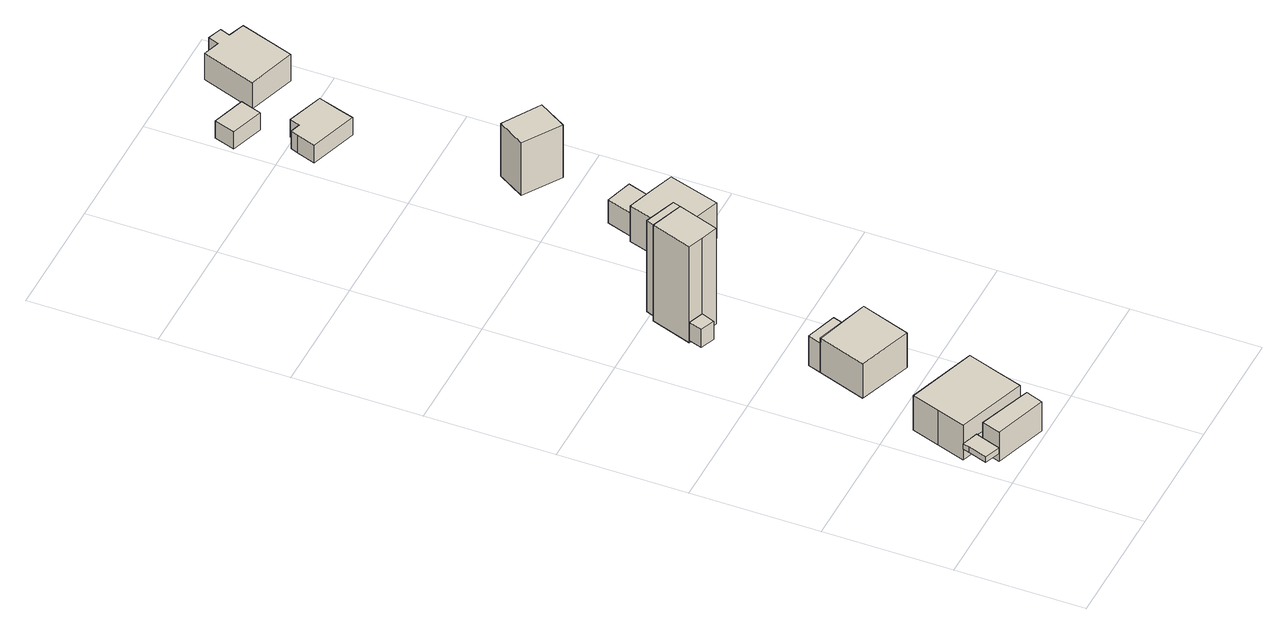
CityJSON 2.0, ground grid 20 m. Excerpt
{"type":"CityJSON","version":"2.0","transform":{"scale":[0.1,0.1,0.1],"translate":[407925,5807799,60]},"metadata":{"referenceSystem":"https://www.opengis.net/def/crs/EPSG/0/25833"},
"CityObjects":{
"building1":{"type":"Building","attributes":{"Gemeindeschluessel":"11000009","BezugspunktDach":"2200","function":"51009_1610","measuredHeight":0.981,"storeysAboveGround":0},"address":[{"country":"Germany","locality":"Berlin"}],"geometry":[{"type":"Solid","lod":"1","boundaries":[[[[0,1,2,3,4,5]],[[6,7,8,9,10,11]],[[6,11,5,4]],[[7,6,4,3]],[[8,7,3,2]],[[9,8,2,1]],[[10,9,1,0]],[[11,10,0,5]]]]}]},
"building2":{"type":"Building","attributes":{"Gemeindeschluessel":"11000009","BezugspunktDach":"2200","function":"31001_2000","measuredHeight":5.98,"storeysAboveGround":1},"address":[{"country":"Germany","locality":"Berlin","thoroughfareNumber":"52 (1)","thoroughfareName":"Am Müggelberg"}],"geometry":[{"type":"Solid","lod":"1","boundaries":[[[[12,13,14,15,16]],[[17,18,19,20,21]],[[17,21,16,15]],[[18,17,15,14]],[[19,18,14,13]],[[20,19,13,12]],[[21,20,12,16]]]]}]},
"building3":{"type":"Building","attributes":{"Gemeindeschluessel":"11000009","BezugspunktDach":"2200","function":"51009_1610","measuredHeight":2.85,"storeysAboveGround":0},"address":[{"country":"Germany","locality":"Berlin"}],"geometry":[{"type":"Solid","lod":"1","boundaries":[[[[22,23,24,25,26]],[[27,28,29,30,31]],[[27,31,26,25]],[[28,27,25,24]],[[29,28,24,23]],[[30,29,23,22]],[[31,30,22,26]]]]}]},
"building4":{"type":"Building","attributes":{"Gemeindeschluessel":"11000009","BezugspunktDach":"2200","function":"31001_1010","measuredHeight":7.35,"storeysAboveGround":2},"address":[{"country":"Germany","locality":"Berlin","thoroughfareNumber":"52","thoroughfareName":"Am Müggelberg"}],"geometry":[{"type":"Solid","lod":"1","boundaries":[[[[32,33,34,35,36,37]],[[38,39,40,41,42,43]],[[38,43,37,36]],[[39,38,36,35]],[[40,39,35,34]],[[41,40,34,33]],[[42,41,33,32]],[[43,42,32,37]]]]}]},
"building5":{"type":"Building","attributes":{"Gemeindeschluessel":"11000009","function":"31001_1010"},"address":[{"country":"Germany","locality":"Berlin","thoroughfareNumber":"50","thoroughfareName":"Am Müggelberg"}],"children":["building5-1","building5-2"]},
"building5-1":{"type":"BuildingPart","attributes":{"BezugspunktDach":"2200","measuredHeight":7.12,"storeysAboveGround":2},"parents":["building5"],"geometry":[{"type":"MultiSurface","lod":"1","boundaries":[[[44,45,46,47]],[[48,49,50,51]],[[48,51,47,46]],[[49,52,53,54,55,46,45]],[[50,49,45,44]],[[51,50,44,47]],[[48,56,55,54,53,52]]]}]},
"building5-2":{"type":"BuildingPart","attributes":{"BezugspunktDach":"2200","measuredHeight":5.37,"storeysAboveGround":2},"parents":["building5"],"geometry":[{"type":"Solid","lod":"1","boundaries":[[[[54,57,58,55]],[[59,60,53,48]],[[59,48,55,58]],[[60,59,58,57]],[[53,60,57,54]],[[53,54,55,48]]]]}]},
"building6":{"type":"Building","attributes":{"Gemeindeschluessel":"11000009","BezugspunktDach":"2200","function":"51009_1610","measuredHeight":3.29,"storeysAboveGround":0},"address":[{"country":"Germany","locality":"Berlin"}],"geometry":[{"type":"Solid","lod":"1","boundaries":[[[[61,62,63,64]],[[65,66,67,68]],[[65,68,64,63]],[[66,65,63,62]],[[67,66,62,61]],[[68,67,61,64]]]]}]},
"building7":{"type":"Building","attributes":{"Gemeindeschluessel":"11000009","BezugspunktDach":"2200","function":"31001_1010","measuredHeight":17.5,"storeysAboveGround":1},"address":[{"country":"Germany","locality":"Berlin","thoroughfareNumber":"48","thoroughfareName":"Am Müggelberg"}],"geometry":[{"type":"Solid","lod":"1","boundaries":[[[[69,70,71,72,73]],[[74,75,76,77,78]],[[74,78,73,72]],[[75,74,72,71]],[[76,75,71,70]],[[77,76,70,69]],[[78,77,69,73]]]]}]},
"building8":{"type":"Building","attributes":{"Gemeindeschluessel":"11000009","BezugspunktDach":"2200","function":"51009_1610","measuredHeight":16.66,"storeysAboveGround":0},"address":[{"country":"Germany","locality":"Berlin"}],"geometry":[{"type":"Solid","lod":"1","boundaries":[[[[71,79,80,72]],[[81,82,83,84]],[[81,84,72,80]],[[82,81,80,79]],[[83,82,79,71]],[[84,83,71,72]]]]}]},
"building9":{"type":"Building","attributes":{"Gemeindeschluessel":"11000009","function":"31001_1010"},"address":[{"country":"Germany","locality":"Berlin","thoroughfareNumber":"46","thoroughfareName":"Am Müggelberg"}],"children":["building9-1","building9-2"]},
"building9-1":{"type":"BuildingPart","attributes":{"BezugspunktDach":"2200","measuredHeight":7.18,"storeysAboveGround":2},"parents":["building9"],"geometry":[{"type":"MultiSurface","lod":"1","boundaries":[[[85,86,87,88,89]],[[90,91,92,93,94]],[[90,94,89,88]],[[95,96,88,87]],[[91,90,97,98]],[[92,91,87,86]],[[93,92,86,85]],[[94,93,85,89]],[[98,97,96,95]]]}]},
"building9-2":{"type":"BuildingPart","attributes":{"BezugspunktDach":"2200","measuredHeight":4.74,"storeysAboveGround":2},"parents":["building9"],"geometry":[{"type":"Solid","lod":"1","boundaries":[[[[95,99,100,96]],[[101,102,98,97]],[[101,97,96,100]],[[102,101,100,99]],[[98,102,99,95]],[[97,98,95,96]]]]}]},
"building10":{"type":"Building","attributes":{"Gemeindeschluessel":"11000009","BezugspunktDach":"2200","function":"31001_1010","measuredHeight":10.38,"storeysAboveGround":1},"address":[{"country":"Germany","locality":"Berlin","thoroughfareNumber":"44","thoroughfareName":"Am Müggelberg"}],"geometry":[{"type":"Solid","lod":"1","boundaries":[[[[103,104,105,106]],[[107,108,109,110]],[[107,110,106,105]],[[108,107,105,104]],[[109,108,104,103]],[[110,109,103,106]]]]}]},
"building11":{"type":"Building","attributes":{"Gemeindeschluessel":"11000009","BezugspunktDach":"2200","function":"31001_1010","measuredHeight":3.58,"storeysAboveGround":1},"address":[{"country":"Germany","locality":"Berlin","thoroughfareNumber":"40","thoroughfareName":"Am Müggelberg"}],"geometry":[{"type":"Solid","lod":"1","boundaries":[[[[111,112,113,114,115,116,117,118]],[[119,120,121,122,123,124,125,126]],[[119,126,118,117]],[[120,119,117,116]],[[121,120,116,115]],[[122,121,115,114]],[[123,122,114,113]],[[124,123,113,112]],[[125,124,112,111]],[[126,125,111,118]]]]}]},
"building12":{"type":"Building","attributes":{"Gemeindeschluessel":"11000009","BezugspunktDach":"2200","function":"31001_2000","measuredHeight":3.03,"storeysAboveGround":1},"address":[{"country":"Germany","locality":"Berlin","thoroughfareNumber":"38 (1)","thoroughfareName":"Am Müggelberg"}],"geometry":[{"type":"Solid","lod":"1","boundaries":[[[[127,128,129,130]],[[131,132,133,134]],[[131,134,130,129]],[[132,131,129,128]],[[133,132,128,127]],[[134,133,127,130]]]]}]},
"building13":{"type":"Building","attributes":{"Gemeindeschluessel":"11000009","BezugspunktDach":"2200","function":"31001_1010","measuredHeight":5.73,"storeysAboveGround":1},"address":[{"country":"Germany","locality":"Berlin","thoroughfareNumber":"38","thoroughfareName":"Am Müggelberg"}],"geometry":[{"type":"Solid","lod":"1","boundaries":[[[[135,136,137,138,139,140,141,142]],[[143,144,145,146,147,148,149,150]],[[143,150,142,141]],[[144,143,141,140]],[[145,144,140,139]],[[146,145,139,138]],[[147,146,138,137]],[[148,147,137,136]],[[149,148,136,135]],[[150,149,135,142]]]]}]}
},
"vertices":[
[29,33,34],[39,62,34],[43,73,34],[17,82,34],[14,71,34],[4,42,34],[14,71,24],[17,82,24],[43,73,24],[39,62,24],[29,33,24],[4,42,24],
[112,5,62],[122,32,62],[81,47,62],[39,62,62],[29,33,62],[39,62,9],[81,47,9],[122,32,9],[112,5,9],[29,33,9],
[122,32,32],[126,44,32],[85,59,32],[43,73,32],[39,62,32],[43,73,7],[85,59,7],[126,44,7],[122,32,7],[39,62,7],
[126,44,67],[141,89,67],[156,133,67],[47,170,67],[32,126,67],[17,82,67],[32,126,4],[47,170,4],[156,133,4],[141,89,4],[126,44,4],[17,82,4],
[145,223,85],[172,300,85],[87,328,85],[61,253,85],[87,328,22],[172,300,22],[145,223,22],[61,253,22],[132,313,22],[136,311,22],[136,311,76],[87,328,76],[87,328,61],
[143,333,76],[94,349,76],[94,349,22],[143,333,22],
[65,479,80],[73,500,80],[49,509,80],[42,488,80],[49,509,47],[73,500,47],[65,479,47],[42,488,47],
[73,500,218],[100,491,218],[122,555,218],[71,573,218],[49,509,218],[71,573,43],[122,555,43],[100,491,43],[73,500,43],[49,509,43],
[126,567,218],[76,585,218],[76,585,52],[126,567,52],[122,555,52],[71,573,52],
[272,566,101],[297,646,101],[260,659,101],[218,673,101],[193,594,101],[218,673,36],[260,659,36],[297,646,36],[272,566,36],[193,594,36],[260,659,88],[218,673,88],[218,673,46],[260,659,46],
[273,699,88],[231,712,88],[231,712,46],[273,699,46],
[294,808,141],[321,852,141],[262,888,141],[236,845,141],[262,888,45],[321,852,45],[294,808,45],[236,845,45],
[239,1101,95],[248,1130,95],[258,1159,95],[201,1178,95],[195,1162,95],[179,1167,95],[174,1155,95],[164,1126,95],[174,1155,63],[179,1167,63],[195,1162,63],[201,1178,63],[258,1159,63],[248,1130,63],[239,1101,63],[164,1126,63],
[202,1224,90],[213,1257,90],[161,1274,90],[150,1241,90],[161,1274,59],[213,1257,59],[202,1224,59],[150,1241,59],
[329,1234,92],[358,1319,92],[332,1328,92],[338,1344,92],[316,1352,92],[310,1335,92],[283,1344,92],[253,1259,92],[283,1344,44],[310,1335,44],[316,1352,44],[338,1344,44],[332,1328,44],[358,1319,44],[329,1234,44],[253,1259,44]
]}
